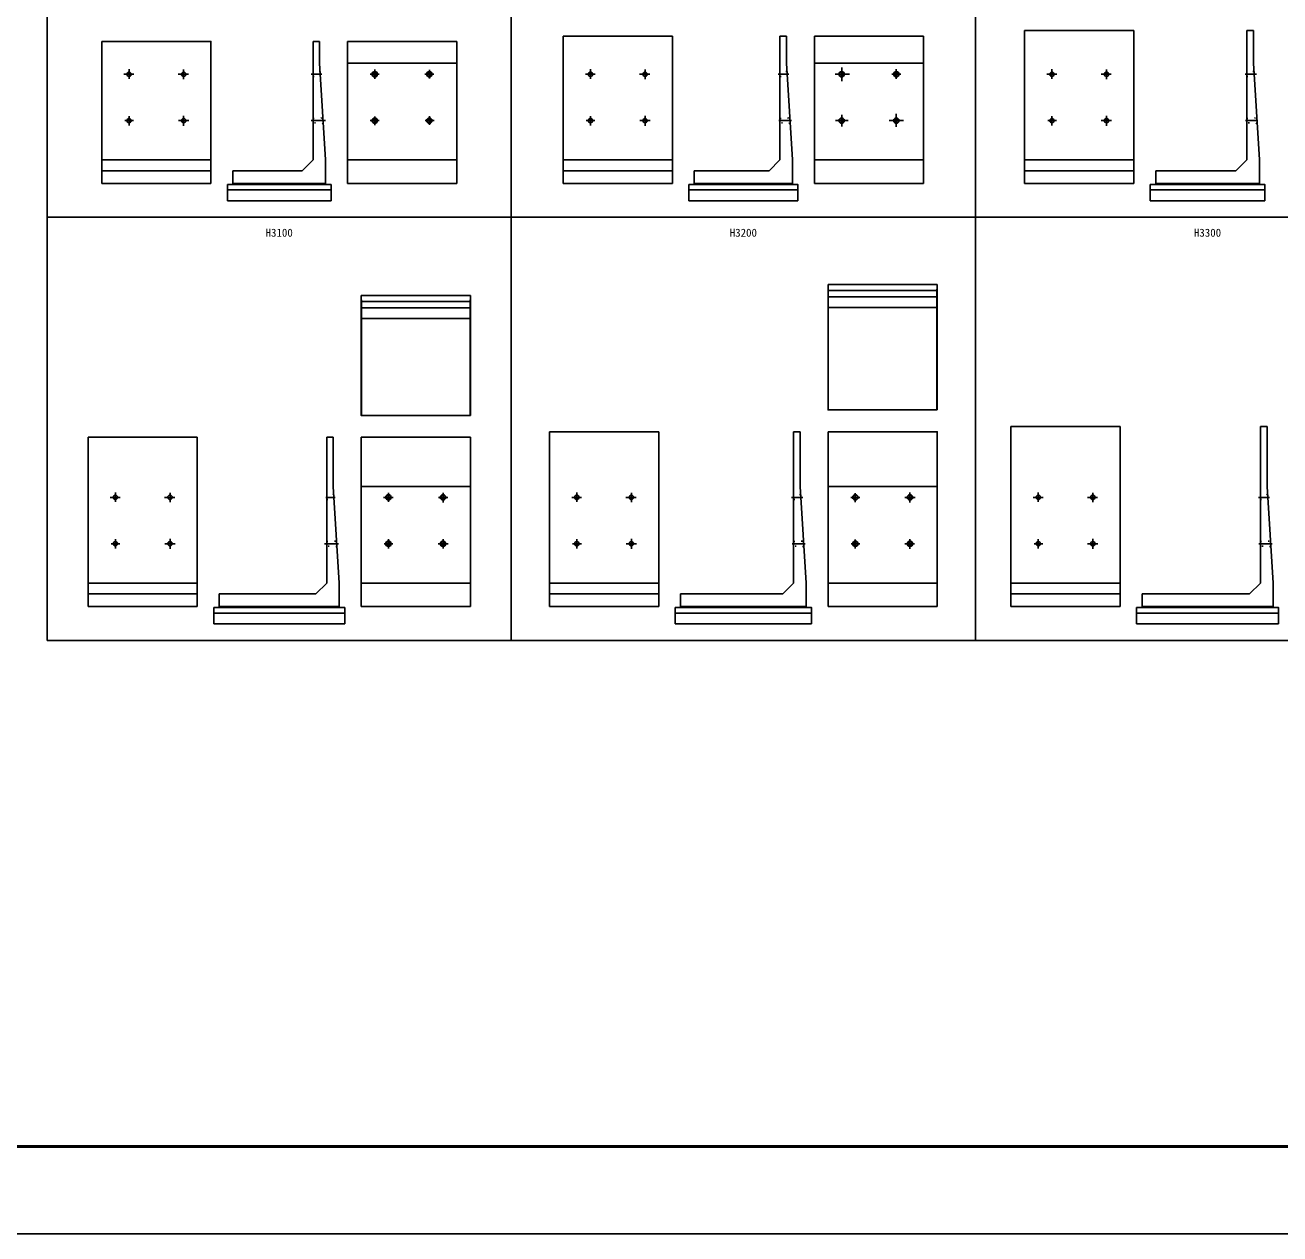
# Model space of a CAD drawing. Units: millimetres, scale not verified. Extents: x -67200 to 67200, y -23760 to 23760.
# Drawn here: x -49816 to -26837, y -23760 to -1618 of the extents above; entities that cross this region are included whole.
import ezdxf
from ezdxf.enums import TextEntityAlignment as Align

# ---------------------------------------------------------------- set-up
doc = ezdxf.new("R2010")
doc.units = ezdxf.units.MM
doc.header["$LTSCALE"] = 80
doc.linetypes.add('CHAIN1', pattern=[8, 5, -1, 1, -1])
doc.linetypes.add('DOTTED', pattern=[1.75, 0.25, -1.5])
for name, color, linetype, lineweight in [('0-0_CENTER', 7, 'CHAIN1', 25), ('0-2_Defpoints', 5, 'Continuous', 25), ('0-4_HYO', 3, 'Continuous', 25), ('0-6_OUTLINE', 1, 'Continuous', 25), ('0-7_OUTLINE2', 4, 'DOTTED', 25), ('0-8_TXT', 7, 'Continuous', 25), ('0-9_WAKU', 3, 'Continuous', 25)]:
    doc.layers.add(name, color=color, linetype=linetype, lineweight=lineweight)
doc.styles.add('ＭＳ ゴシック', font='')
doc.styles.get('ＭＳ ゴシック').set_extended_font_data('MS Gothic')

msp = doc.modelspace()

# ---------------------------------------------------------------- linework, layer by layer
at = {"layer": '0-0_CENTER'}
for p, q in [((-47823.75, -2518.46), (-48006.12, -2518.46)), ((-47911.93, -2427.04), (-47911.93, -2602.87)), ((-46824.51, -2518.46), (-47012.09, -2518.46)), ((-46911.93, -2433.3), (-46911.93, -2606.6)), ((-44379.38, -2518.63), (-44577.94, -2518.63)), ((-43329.62, -2518.46), (-43498.73, -2518.46)), ((-43411.93, -2434.46), (-43411.93, -2602.42)), ((-42327.81, -2518.46), (-42494.2, -2518.46)), ((-42411.93, -2441), (-42411.93, -2596.3)), ((-39373.75, -2518.46), (-39556.12, -2518.46)), ((-39461.93, -2427.04), (-39461.93, -2602.87)), ((-38374.51, -2518.46), (-38562.09, -2518.46)), ((-38461.93, -2433.3), (-38461.93, -2606.6)), ((-35829.38, -2518.46), (-36027.94, -2518.46)), ((-34720.15, -2518.46), (-34978.22, -2518.46)), ((-34861.93, -2393.59), (-34861.93, -2642.96)), ((-33780, -2518.46), (-33946.07, -2518.46)), ((-33861.93, -2426.01), (-33861.93, -2605.34)), ((-30923.75, -2518.46), (-31106.12, -2518.46)), ((-31011.93, -2427.04), (-31011.93, -2602.87)), ((-29924.51, -2518.46), (-30112.09, -2518.46)), ((-30011.93, -2433.3), (-30011.93, -2606.6)), ((-27266.63, -2518.46), (-27471.96, -2518.46)), ((-47829.43, -3368.46), (-47989.14, -3368.46)), ((-47911.93, -3287.04), (-47911.93, -3456.53)), ((-46820, -3368.46), (-47007.42, -3368.46)), ((-46911.93, -3279.53), (-46911.93, -3463.68)), ((-44313.97, -3368.65), (-44577.94, -3368.65)), ((-43333.65, -3368.46), (-43495.69, -3368.46)), ((-43411.93, -3289.96), (-43411.93, -3451.07)), ((-42325.4, -3368.46), (-42492.26, -3368.46)), ((-42411.93, -3289.67), (-42411.93, -3446.02)), ((-39379.43, -3368.46), (-39539.14, -3368.46)), ((-39461.93, -3287.04), (-39461.93, -3456.53)), ((-38370, -3368.46), (-38557.42, -3368.46)), ((-38461.93, -3279.53), (-38461.93, -3463.68)), ((-35782.12, -3368.46), (-36013.55, -3368.46)), ((-34743.35, -3368.46), (-34972.42, -3368.46)), ((-34861.93, -3262.72), (-34861.93, -3477.29)), ((-33728.45, -3368.46), (-33989.42, -3368.46)), ((-33861.93, -3242.42), (-33861.93, -3483.09)), ((-30929.43, -3368.46), (-31089.14, -3368.46)), ((-31011.93, -3287.04), (-31011.93, -3456.53)), ((-29920, -3368.46), (-30107.42, -3368.46)), ((-30011.93, -3279.53), (-30011.93, -3463.68)), ((-27242.36, -3368.46), (-27466.16, -3368.46)), ((-48073.75, -10268.46), (-48256.12, -10268.46)), ((-48161.93, -10177.04), (-48161.93, -10352.87)), ((-47074.51, -10268.46), (-47262.09, -10268.46)), ((-47161.93, -10183.3), (-47161.93, -10356.6)), ((-44138.05, -10268.46), (-44309.89, -10268.46)), ((-43074.96, -10268.46), (-43250.69, -10268.46)), ((-43161.93, -10188.95), (-43161.93, -10353.56)), ((-42072.87, -10268.46), (-42247.89, -10268.46)), ((-42161.93, -10184.49), (-42161.93, -10361.98)), ((-39623.75, -10268.46), (-39806.12, -10268.46)), ((-39711.93, -10177.04), (-39711.93, -10352.87)), ((-38624.51, -10268.46), (-38812.09, -10268.46)), ((-38711.93, -10183.3), (-38711.93, -10356.6)), ((-35570.76, -10268.46), (-35778.45, -10268.46)), ((-34531.17, -10268.46), (-34693.84, -10268.46)), ((-34611.93, -10189.74), (-34611.93, -10356.66)), ((-33515.83, -10268.46), (-33702.78, -10268.46)), ((-33611.93, -10179.19), (-33611.93, -10365.14)), ((-31173.75, -10268.46), (-31356.12, -10268.46)), ((-31261.93, -10177.04), (-31261.93, -10352.87)), ((-30174.51, -10268.46), (-30362.09, -10268.46)), ((-30261.93, -10183.3), (-30261.93, -10356.6)), ((-27024.73, -10268.46), (-27229.38, -10268.46)), ((-47161.93, -11029.53), (-47161.93, -11213.68)), ((-38711.93, -11029.53), (-38711.93, -11213.68)), ((-30261.93, -11029.53), (-30261.93, -11213.68)), ((-48079.43, -11118.46), (-48239.14, -11118.46)), ((-48161.93, -11037.04), (-48161.93, -11206.53)), ((-47070, -11118.46), (-47257.42, -11118.46)), ((-44078.71, -11118.46), (-44330.86, -11118.46)), ((-43078.94, -11118.46), (-43238.9, -11118.46)), ((-43161.93, -11037.66), (-43161.93, -11206.62)), ((-42069.79, -11118.46), (-42251.34, -11118.46)), ((-42161.93, -11036.07), (-42161.93, -11206.45)), ((-39629.43, -11118.46), (-39789.14, -11118.46)), ((-39711.93, -11037.04), (-39711.93, -11206.53)), ((-38620, -11118.46), (-38807.42, -11118.46)), ((-35530.53, -11118.46), (-35768.4, -11118.46)), ((-34532.29, -11118.46), (-34690.3, -11118.46)), ((-34611.93, -11041.61), (-34611.93, -11207.05)), ((-33529.71, -11118.46), (-33704.21, -11118.46)), ((-33611.93, -11033.55), (-33611.93, -11208.68)), ((-31179.43, -11118.46), (-31339.14, -11118.46)), ((-31261.93, -11037.04), (-31261.93, -11206.53)), ((-30170, -11118.46), (-30357.42, -11118.46)), ((-26977.21, -11118.46), (-27222.79, -11118.46))]:
    msp.add_line(p, q, dxfattribs=at)
at = {"layer": '0-2_Defpoints'}
msp.add_lwpolyline([(-67200, -23760), (0, -23760), (0, 23760), (-67200, 23760)], close=True, dxfattribs=at)
at = {"layer": '0-4_HYO'}
for points in [[(-49411.93, -5138.46), (-40911.93, -5138.46), (-40911.93, 2211.54), (-49411.93, 2211.54)], [(-40911.93, -5138.46), (-32411.93, -5138.46), (-32411.93, 2211.54), (-40911.93, 2211.54)], [(-32411.93, -5138.46), (-23911.93, -5138.46), (-23911.93, 2211.54), (-32411.93, 2211.54)], [(-49411.93, -12888.46), (-40911.93, -12888.46), (-40911.93, -5138.46), (-49411.93, -5138.46)], [(-40911.93, -12888.46), (-32411.93, -12888.46), (-32411.93, -5138.46), (-40911.93, -5138.46)], [(-32411.93, -12888.46), (-23911.93, -12888.46), (-23911.93, -5138.46), (-32411.93, -5138.46)]]:
    msp.add_lwpolyline(points, close=True, dxfattribs=at)
at = {"layer": '0-6_OUTLINE'}
for p, q in [((-39961.93, -1818.46), (-37961.93, -1818.46)), ((-39961.93, -1818.46), (-39961.93, -4518.46)), ((-37961.93, -1818.46), (-37961.93, -4518.46)), ((-35991.93, -1818.46), (-35871.93, -1818.46)), ((-35991.93, -1818.46), (-35991.93, -4088.46)), ((-35871.93, -1818.46), (-35871.93, -2318.46)), ((-35361.93, -1818.46), (-33361.93, -1818.46)), ((-35361.93, -1818.46), (-35361.93, -4518.46)), ((-33361.93, -1818.46), (-33361.93, -4518.46)), ((-31511.93, -1718.46), (-31511.93, -4518.46)), ((-27441.93, -1718.46), (-27441.93, -4088.46)), ((-27441.93, -1718.46), (-27321.93, -1718.46)), ((-27321.93, -1718.46), (-27321.93, -2318.46)), ((-48411.93, -1918.46), (-48411.93, -4518.46)), ((-44541.93, -1918.46), (-44421.93, -1918.46)), ((-44541.93, -1918.46), (-44541.93, -4088.46)), ((-44421.93, -1918.46), (-44421.93, -2318.46)), ((-43911.93, -1918.46), (-41911.93, -1918.46)), ((-43911.93, -1918.46), (-43911.93, -4518.46)), ((-41911.93, -1918.46), (-41911.93, -4518.46)), ((-44421.93, -2318.46), (-44311.93, -4088.46)), ((-41911.93, -2318.46), (-43911.93, -2318.46)), ((-35871.93, -2318.46), (-35761.93, -4088.46)), ((-33361.93, -2318.46), (-35361.93, -2318.46)), ((-27321.93, -2318.46), (-27211.93, -4088.46)), ((-46411.93, -4088.46), (-48411.93, -4088.46)), ((-44541.93, -4088.46), (-44741.93, -4288.46)), ((-44311.93, -4538.46), (-44311.93, -4088.46)), ((-43911.93, -4088.46), (-41911.93, -4088.46)), ((-37961.93, -4088.46), (-39961.93, -4088.46)), ((-35991.93, -4088.46), (-36191.93, -4288.46)), ((-35761.93, -4538.46), (-35761.93, -4088.46)), ((-33361.93, -4088.46), (-35361.93, -4088.46)), ((-29511.93, -4088.46), (-31511.93, -4088.46)), ((-27441.93, -4088.46), (-27641.93, -4288.46)), ((-27211.93, -4538.46), (-27211.93, -4088.46)), ((-46411.93, -4288.46), (-48411.93, -4288.46)), ((-46011.93, -4288.46), (-46011.93, -4538.46)), ((-46011.93, -4288.46), (-44741.93, -4288.46)), ((-37961.93, -4288.46), (-39961.93, -4288.46)), ((-37561.93, -4288.46), (-37561.93, -4538.46)), ((-37561.93, -4288.46), (-36191.93, -4288.46)), ((-29511.93, -4288.46), (-31511.93, -4288.46)), ((-29111.93, -4288.46), (-27641.93, -4288.46)), ((-29111.93, -4288.46), (-29111.93, -4538.46)), ((-48411.93, -4518.46), (-46411.93, -4518.46)), ((-46111.93, -4538.46), (-46111.93, -4838.46)), ((-46011.93, -4518.46), (-44311.93, -4518.46)), ((-43911.93, -4518.46), (-41911.93, -4518.46)), ((-39961.93, -4518.46), (-37961.93, -4518.46)), ((-37661.93, -4538.46), (-37661.93, -4838.46)), ((-37561.93, -4518.46), (-35761.93, -4518.46)), ((-35361.93, -4518.46), (-33361.93, -4518.46)), ((-31511.93, -4518.46), (-29511.93, -4518.46)), ((-29211.93, -4538.46), (-29211.93, -4838.46)), ((-29111.93, -4518.46), (-27211.93, -4518.46)), ((-46111.93, -4638.46), (-44211.93, -4638.46)), ((-37661.93, -4638.46), (-35661.93, -4638.46)), ((-29211.93, -4638.46), (-27111.93, -4638.46)), ((-46111.93, -4838.46), (-44211.93, -4838.46)), ((-37661.93, -4838.46), (-35661.93, -4838.46)), ((-29211.93, -4838.46), (-27111.93, -4838.46)), ((-33111.93, -6368.46), (-35111.93, -6368.46)), ((-33111.93, -8668.46), (-33111.93, -6368.46)), ((-41661.93, -6568.46), (-43661.93, -6568.46)), ((-41661.93, -6653.46), (-41666.93, -6653.46)), ((-41666.93, -8768.46), (-41666.93, -6653.46)), ((-41661.93, -8768.46), (-41661.93, -6568.46)), ((-33116.93, -6478.46), (-35106.93, -6478.46)), ((-33116.93, -6598.46), (-35106.93, -6598.46)), ((-33111.93, -6453.46), (-33116.93, -6453.46)), ((-33116.93, -8668.46), (-33116.93, -6453.46)), ((-41666.93, -6678.46), (-43656.93, -6678.46)), ((-41666.93, -6798.46), (-43656.93, -6798.46)), ((-33116.93, -6793.46), (-35106.93, -6793.46)), ((-41666.93, -6993.46), (-43656.93, -6993.46)), ((-48661.93, -9168.46), (-46661.93, -9168.46)), ((-48661.93, -9168.46), (-48661.93, -12268.46)), ((-46661.93, -9168.46), (-46661.93, -12268.46)), ((-44291.93, -9168.46), (-44291.93, -11838.46)), ((-44291.93, -9168.46), (-44171.93, -9168.46)), ((-44171.93, -9168.46), (-44171.93, -10068.46)), ((-43661.93, -9168.46), (-41661.93, -9168.46)), ((-43661.93, -9168.46), (-43661.93, -12268.46)), ((-41661.93, -9168.46), (-41661.93, -12268.46)), ((-40211.93, -9068.46), (-38211.93, -9068.46)), ((-40211.93, -9068.46), (-40211.93, -12268.46)), ((-38211.93, -9068.46), (-38211.93, -12268.46)), ((-35741.93, -9068.46), (-35621.93, -9068.46)), ((-35741.93, -9068.46), (-35741.93, -11838.46)), ((-35621.93, -9068.46), (-35621.93, -10068.46)), ((-35111.93, -9068.46), (-35111.93, -12268.46)), ((-31761.93, -8968.46), (-29761.93, -8968.46)), ((-31761.93, -8968.46), (-31761.93, -12268.46)), ((-29761.93, -8968.46), (-29761.93, -12268.46)), ((-27191.93, -8968.46), (-27191.93, -11838.46)), ((-27191.93, -8968.46), (-27071.93, -8968.46)), ((-27071.93, -8968.46), (-27071.93, -10068.46)), ((-44171.93, -10068.46), (-44061.93, -11838.46)), ((-41661.93, -10068.46), (-43661.93, -10068.46)), ((-35621.93, -10068.46), (-35511.93, -11838.46)), ((-33111.93, -10068.46), (-35111.93, -10068.46)), ((-27071.93, -10068.46), (-26961.93, -11838.46)), ((-46661.93, -11838.46), (-48661.93, -11838.46)), ((-44291.93, -11838.46), (-44491.93, -12038.46)), ((-44061.93, -12288.46), (-44061.93, -11838.46)), ((-41661.93, -11838.46), (-43661.93, -11838.46)), ((-38211.93, -11838.46), (-40211.93, -11838.46)), ((-35741.93, -11838.46), (-35941.93, -12038.46)), ((-35511.93, -12288.46), (-35511.93, -11838.46)), ((-33111.93, -11838.46), (-35111.93, -11838.46)), ((-29761.93, -11838.46), (-31761.93, -11838.46)), ((-27191.93, -11838.46), (-27391.93, -12038.46)), ((-26961.93, -12288.46), (-26961.93, -11838.46)), ((-46661.93, -12038.46), (-48661.93, -12038.46)), ((-46261.93, -12038.46), (-44491.93, -12038.46)), ((-46261.93, -12038.46), (-46261.93, -12288.46)), ((-38211.93, -12038.46), (-40211.93, -12038.46)), ((-37811.93, -12038.46), (-35941.93, -12038.46)), ((-37811.93, -12038.46), (-37811.93, -12288.46)), ((-29761.93, -12038.46), (-31761.93, -12038.46)), ((-29361.93, -12038.46), (-27391.93, -12038.46)), ((-29361.93, -12038.46), (-29361.93, -12288.46)), ((-48661.93, -12268.46), (-46661.93, -12268.46)), ((-46361.93, -12288.46), (-46361.93, -12588.46)), ((-46361.93, -12388.46), (-43961.93, -12388.46)), ((-46261.93, -12268.46), (-44061.93, -12268.46)), ((-43661.93, -12268.46), (-41661.93, -12268.46)), ((-40211.93, -12268.46), (-38211.93, -12268.46)), ((-37911.93, -12288.46), (-37911.93, -12588.46)), ((-37911.93, -12388.46), (-35411.93, -12388.46)), ((-37811.93, -12268.46), (-35511.93, -12268.46)), ((-35111.93, -12268.46), (-33111.93, -12268.46)), ((-31761.93, -12268.46), (-29761.93, -12268.46)), ((-29461.93, -12288.46), (-29461.93, -12588.46)), ((-29461.93, -12388.46), (-26861.93, -12388.46)), ((-29361.93, -12268.46), (-26961.93, -12268.46)), ((-46361.93, -12588.46), (-43961.93, -12588.46)), ((-37911.93, -12588.46), (-35411.93, -12588.46)), ((-29461.93, -12588.46), (-26861.93, -12588.46))]:
    msp.add_line(p, q, dxfattribs=at)
for points in [[(-31511.93, -1718.46), (-29511.93, -1718.46), (-29511.93, -4518.46)], [(-48411.93, -1918.46), (-46411.93, -1918.46), (-46411.93, -4518.46)], [(-46111.93, -4538.46), (-44211.93, -4538.46), (-44211.93, -4838.46)], [(-37661.93, -4538.46), (-35661.93, -4538.46), (-35661.93, -4838.46)], [(-29211.93, -4538.46), (-27111.93, -4538.46), (-27111.93, -4838.46)], [(-33111.93, -8668.46), (-35111.93, -8668.46), (-35111.93, -6368.46)], [(-41661.93, -8768.46), (-43661.93, -8768.46), (-43661.93, -6568.46)], [(-43656.93, -8768.46), (-43656.93, -6653.46), (-43661.93, -6653.46)], [(-35106.93, -8668.46), (-35106.93, -6453.46), (-35111.93, -6453.46)], [(-35111.93, -9068.46), (-33111.93, -9068.46), (-33111.93, -12268.46)], [(-46361.93, -12288.46), (-43961.93, -12288.46), (-43961.93, -12588.46)], [(-37911.93, -12288.46), (-35411.93, -12288.46), (-35411.93, -12588.46)], [(-29461.93, -12288.46), (-26861.93, -12288.46), (-26861.93, -12588.46)]]:
    msp.add_lwpolyline(points, dxfattribs=at)
for centre, radius in [((-47911.93, -2518.46), 40), ((-46911.93, -2518.46), 40), ((-43411.93, -2518.46), 50), ((-43411.93, -2518.46), 40), ((-42411.93, -2518.46), 50), ((-42411.93, -2518.46), 40), ((-39461.93, -2518.46), 40), ((-38461.93, -2518.46), 40), ((-34861.93, -2518.46), 50), ((-34861.93, -2518.46), 40), ((-33861.93, -2518.46), 50), ((-33861.93, -2518.46), 40), ((-31011.93, -2518.46), 40), ((-30011.93, -2518.46), 40), ((-47911.93, -3368.46), 40), ((-46911.93, -3368.46), 40), ((-43411.93, -3368.46), 50), ((-43411.93, -3368.46), 40), ((-42411.93, -3368.46), 50), ((-42411.93, -3368.46), 40), ((-39461.93, -3368.46), 40), ((-38461.93, -3368.46), 40), ((-34861.93, -3368.46), 50), ((-34861.93, -3368.46), 40), ((-33861.93, -3368.46), 50), ((-33861.93, -3368.46), 40), ((-31011.93, -3368.46), 40), ((-30011.93, -3368.46), 40), ((-48161.93, -10268.46), 40), ((-47161.93, -10268.46), 40), ((-43161.93, -10268.46), 50), ((-43161.93, -10268.46), 40), ((-42161.93, -10268.46), 50), ((-42161.93, -10268.46), 40), ((-39711.93, -10268.46), 40), ((-38711.93, -10268.46), 40), ((-34611.93, -10268.46), 50), ((-34611.93, -10268.46), 40), ((-33611.93, -10268.46), 50), ((-33611.93, -10268.46), 40), ((-31261.93, -10268.46), 40), ((-30261.93, -10268.46), 40), ((-48161.93, -11118.46), 40), ((-47161.93, -11118.46), 40), ((-43161.93, -11118.46), 50), ((-43161.93, -11118.46), 40), ((-42161.93, -11118.46), 50), ((-42161.93, -11118.46), 40), ((-39711.93, -11118.46), 40), ((-38711.93, -11118.46), 40), ((-34611.93, -11118.46), 50), ((-34611.93, -11118.46), 40), ((-33611.93, -11118.46), 50), ((-33611.93, -11118.46), 40), ((-31261.93, -11118.46), 40), ((-30261.93, -11118.46), 40)]:
    msp.add_circle(centre, radius, dxfattribs=at)
at = {"layer": '0-7_OUTLINE2'}
for p, q in [((-44412.61, -2468.46), (-44541.93, -2478.46)), ((-35862.61, -2468.46), (-35991.93, -2478.46)), ((-27312.61, -2468.46), (-27441.93, -2478.46)), ((-44541.93, -2558.46), (-44406.39, -2568.46)), ((-35991.93, -2558.46), (-35856.39, -2568.46)), ((-27441.93, -2558.46), (-27306.39, -2568.46)), ((-44541.93, -3328.46), (-44362.89, -3318.46)), ((-44356.68, -3418.46), (-44541.93, -3408.46)), ((-35991.93, -3328.46), (-35812.89, -3318.46)), ((-35806.68, -3418.46), (-35991.93, -3408.46)), ((-27441.93, -3328.46), (-27262.89, -3318.46)), ((-27256.68, -3418.46), (-27441.93, -3408.46)), ((-44162.61, -10218.46), (-44291.93, -10228.46)), ((-44291.93, -10308.46), (-44156.39, -10318.46)), ((-35612.61, -10218.46), (-35741.93, -10228.46)), ((-35741.93, -10308.46), (-35606.39, -10318.46)), ((-27062.61, -10218.46), (-27191.93, -10228.46)), ((-27191.93, -10308.46), (-27056.39, -10318.46)), ((-44291.93, -11078.46), (-44112.89, -11068.46)), ((-44106.68, -11168.46), (-44291.93, -11158.46)), ((-35741.93, -11078.46), (-35562.89, -11068.46)), ((-35556.68, -11168.46), (-35741.93, -11158.46)), ((-27191.93, -11078.46), (-27012.89, -11068.46)), ((-27006.68, -11168.46), (-27191.93, -11158.46))]:
    msp.add_line(p, q, dxfattribs=at)
at = {"layer": '0-9_WAKU', "lineweight": 50}
msp.add_lwpolyline([(-65600, -22160), (-1600, -22160), (-1600, 22160), (-65600, 22160)], close=True, dxfattribs=at)

# ---------------------------------------------------------------- texts
at = {"layer": '0-8_TXT', "style": 'ＭＳ ゴシック'}
for s, p in [('H3100', (-45411.93, -5538.46)), ('H3200', (-36911.93, -5538.46)), ('H3300', (-28411.93, -5538.46))]:
    msp.add_text(s, height=146.6, dxfattribs=at).set_placement(p, align=Align.BOTTOM_LEFT)

doc.saveas('drawing.dxf')
